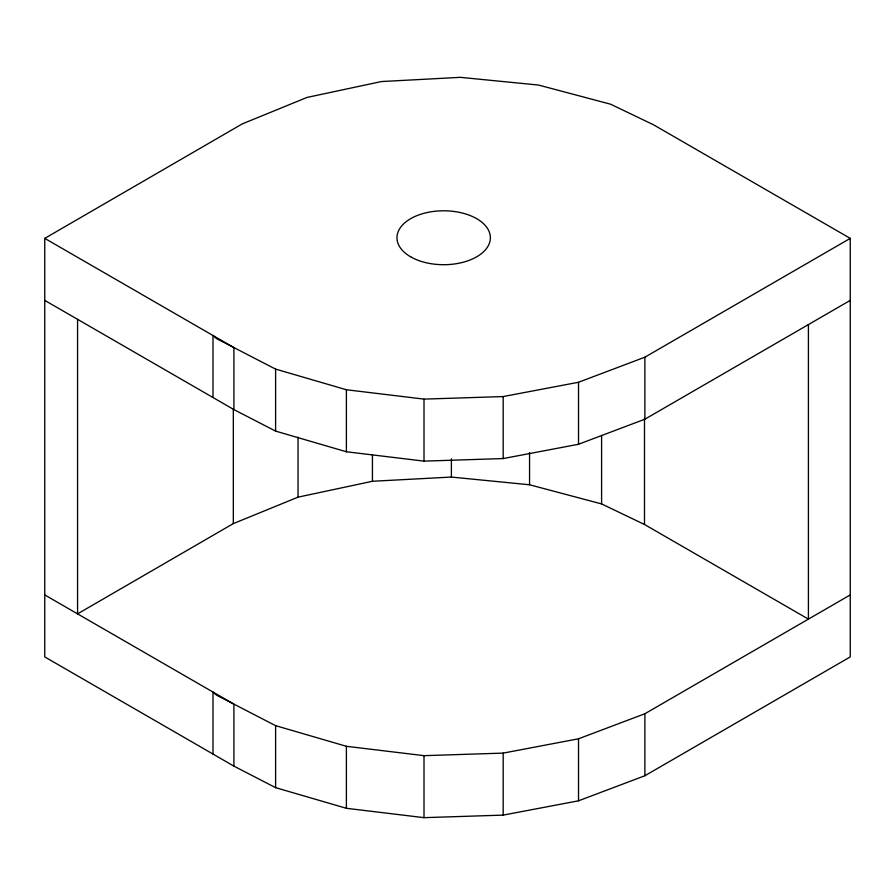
<?xml version="1.0" encoding="UTF-8"?>
<svg xmlns="http://www.w3.org/2000/svg" width="895" height="895" viewBox="0 0 895 895"><rect width="100%" height="100%" fill="white"/><g stroke="black" fill="none" stroke-linecap="round" stroke-linejoin="round"><path stroke-width="1.34" d="M44.75 238.372L242.31 123.879L307.03 97.432L381.415 81.557L460.377 77.339L538.544 85.059L610.58 104.2L653.473 124.763L850.25 238.372L850.25 656.919L644.881 775.741L578.517 800.812L503.18 815.11L424.006 817.661L346.387 808.297L275.604 787.656L233.908 766.131L44.75 656.919L44.75 238.372L233.908 347.584L233.908 409.597L275.604 431.11L346.387 451.762L424.006 461.126L503.18 458.564L578.517 444.267L644.881 419.196L850.25 300.384M808.409 324.583L808.409 619.116L644.49 524.481L601.597 503.919L529.56 484.777L451.393 477.057L372.432 481.275L298.046 497.15L233.326 523.597L77.574 613.869L77.574 319.325M212.999 397.514L212.999 335.502L216.489 338.59L275.604 369.109L346.387 389.75L424.006 399.114L503.18 396.563L578.517 382.266L644.881 357.194L850.25 238.372M212.999 754.06L212.999 692.048L216.489 695.135L275.604 725.655L346.387 746.296L424.006 755.66L503.18 753.109L578.517 738.8L644.881 713.74L850.25 594.918M44.75 300.384L233.908 409.597M44.75 594.918L233.908 704.13L233.908 766.131M644.881 357.194L644.881 419.196M644.881 713.74L644.881 775.741M644.49 418.39L644.49 524.481M601.597 435.518L601.597 503.919M578.517 382.266L578.517 444.267M578.517 738.8L578.517 800.812M529.56 452.669L529.56 484.777M503.18 396.563L503.18 458.564M503.18 753.109L503.18 815.11M451.393 458.911L451.393 477.057M424.006 399.114L424.006 461.126M424.006 755.66L424.006 817.661M372.432 454.75L372.432 481.275M346.387 389.75L346.387 451.762M346.387 746.296L346.387 808.297M298.046 437.129L298.046 497.15M275.604 369.109L275.604 431.11M275.604 725.655L275.604 787.656M233.326 409.138L233.326 523.597M411.487 257.29A46.708 26.962 0 0 0 489.073 244.066A46.708 26.962 0 0 0 430.45 211.891A46.708 26.962 0 0 0 411.487 257.29"/></g></svg>
